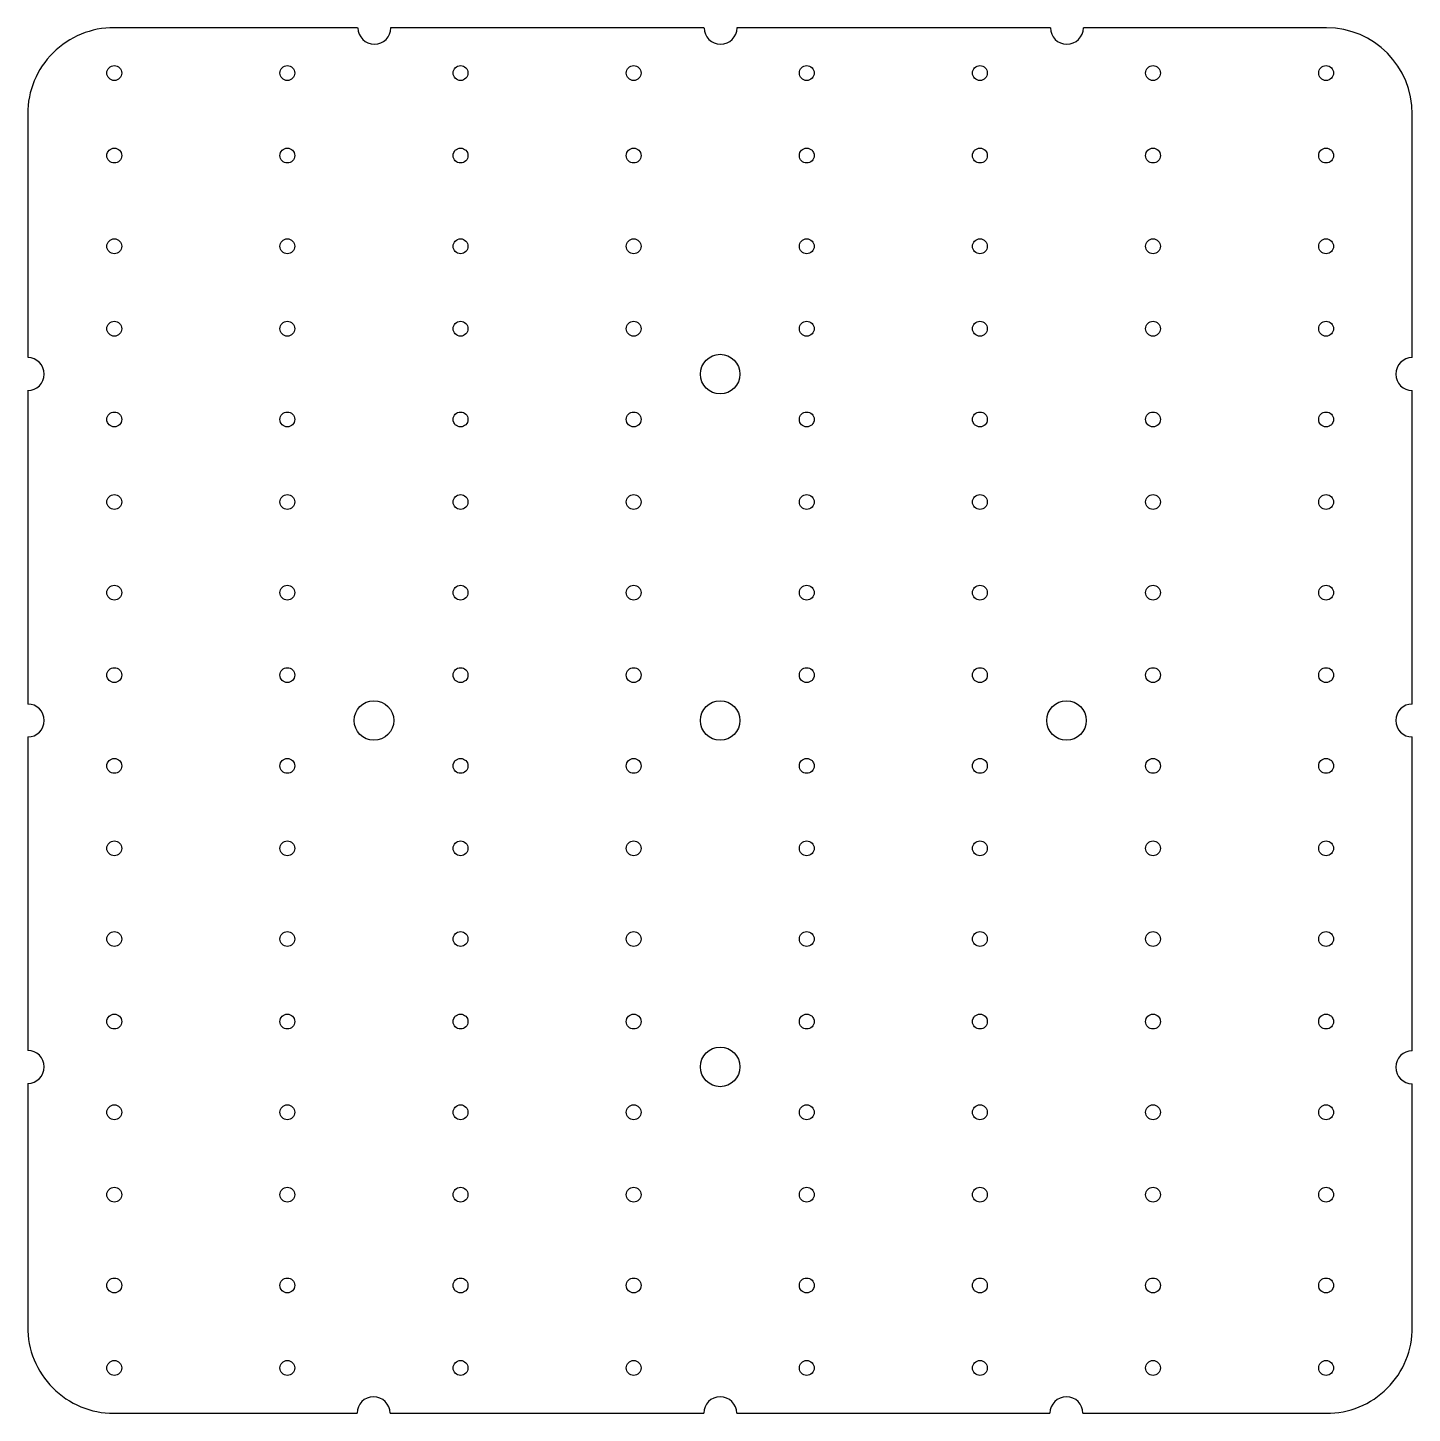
# Model space of a CAD drawing. Header units: millimetres. Extents: x -22 to 62, y 0 to 84.
import ezdxf

# ---------------------------------------------------------------- set-up
doc = ezdxf.new("R2010")
doc.units = ezdxf.units.MM

msp = doc.modelspace()

# ---------------------------------------------------------------- linework, layer by layer
for p, q in [((-1.975, 84), (-16.725, 84)), ((19.025, 84), (0.025, 84)), ((40.05, 84), (21.025, 84)), ((56.8, 84), (42.05, 84)), ((-21.975, 78.775), (-21.975, 64.025)), ((62, 64), (62, 78.75)), ((-21.975, 62.025), (-21.975, 43)), ((62, 43), (62, 62)), ((-21.975, 41), (-21.975, 22)), ((62, 21.975), (62, 41)), ((-21.975, 20), (-21.975, 5.25)), ((62, 5.225), (62, 19.975)), ((-16.75, 0), (-2, 0)), ((0, 0), (19.025, 0)), ((21.025, 0), (40.025, 0)), ((42.025, 0), (56.775, 0))]:
    msp.add_line(p, q)
for centre, radius in [((-16.725, 81.25), 0.45), ((-6.225, 81.25), 0.45), ((4.275, 81.25), 0.45), ((14.775, 81.25), 0.45), ((25.275, 81.25), 0.45), ((35.775, 81.25), 0.45), ((46.275, 81.25), 0.45), ((56.775, 81.25), 0.45), ((-16.725, 76.25), 0.45), ((-6.225, 76.25), 0.45), ((4.275, 76.25), 0.45), ((14.775, 76.25), 0.45), ((25.275, 76.25), 0.45), ((35.775, 76.25), 0.45), ((46.275, 76.25), 0.45), ((56.775, 76.25), 0.45), ((-16.725, 70.75), 0.45), ((-6.225, 70.75), 0.45), ((4.275, 70.75), 0.45), ((14.775, 70.75), 0.45), ((25.275, 70.75), 0.45), ((35.775, 70.75), 0.45), ((46.275, 70.75), 0.45), ((56.775, 70.75), 0.45), ((-16.725, 65.75), 0.45), ((-6.225, 65.75), 0.45), ((4.275, 65.75), 0.45), ((14.775, 65.75), 0.45), ((25.275, 65.75), 0.45), ((35.775, 65.75), 0.45), ((46.275, 65.75), 0.45), ((56.775, 65.75), 0.45), ((20.025, 63), 1.2), ((-16.725, 60.25), 0.45), ((-6.225, 60.25), 0.45), ((4.275, 60.25), 0.45), ((14.775, 60.25), 0.45), ((25.275, 60.25), 0.45), ((35.775, 60.25), 0.45), ((46.275, 60.25), 0.45), ((56.775, 60.25), 0.45), ((-16.725, 55.25), 0.45), ((-6.225, 55.25), 0.45), ((4.275, 55.25), 0.45), ((14.775, 55.25), 0.45), ((25.275, 55.25), 0.45), ((35.775, 55.25), 0.45), ((46.275, 55.25), 0.45), ((56.775, 55.25), 0.45), ((-16.725, 49.75), 0.45), ((-6.225, 49.75), 0.45), ((4.275, 49.75), 0.45), ((14.775, 49.75), 0.45), ((25.275, 49.75), 0.45), ((35.775, 49.75), 0.45), ((46.275, 49.75), 0.45), ((56.775, 49.75), 0.45), ((-16.725, 44.75), 0.45), ((-6.225, 44.75), 0.45), ((4.275, 44.75), 0.45), ((14.775, 44.75), 0.45), ((25.275, 44.75), 0.45), ((35.775, 44.75), 0.45), ((46.275, 44.75), 0.45), ((56.775, 44.75), 0.45), ((-0.975, 42), 1.2), ((20.025, 42), 1.2), ((41.025, 42), 1.2), ((-16.725, 39.25), 0.45), ((-6.225, 39.25), 0.45), ((4.275, 39.25), 0.45), ((14.775, 39.25), 0.45), ((25.275, 39.25), 0.45), ((35.775, 39.25), 0.45), ((46.275, 39.25), 0.45), ((56.775, 39.25), 0.45), ((-16.725, 34.25), 0.45), ((-6.225, 34.25), 0.45), ((4.275, 34.25), 0.45), ((14.775, 34.25), 0.45), ((25.275, 34.25), 0.45), ((35.775, 34.25), 0.45), ((46.275, 34.25), 0.45), ((56.775, 34.25), 0.45), ((-16.725, 28.75), 0.45), ((-6.225, 28.75), 0.45), ((4.275, 28.75), 0.45), ((14.775, 28.75), 0.45), ((25.275, 28.75), 0.45), ((35.775, 28.75), 0.45), ((46.275, 28.75), 0.45), ((56.775, 28.75), 0.45), ((-16.725, 23.75), 0.45), ((-6.225, 23.75), 0.45), ((4.275, 23.75), 0.45), ((14.775, 23.75), 0.45), ((25.275, 23.75), 0.45), ((35.775, 23.75), 0.45), ((46.275, 23.75), 0.45), ((56.775, 23.75), 0.45), ((20.025, 21), 1.2), ((-16.725, 18.25), 0.45), ((-6.225, 18.25), 0.45), ((4.275, 18.25), 0.45), ((14.775, 18.25), 0.45), ((25.275, 18.25), 0.45), ((35.775, 18.25), 0.45), ((46.275, 18.25), 0.45), ((56.775, 18.25), 0.45), ((-16.725, 13.25), 0.45), ((-6.225, 13.25), 0.45), ((4.275, 13.25), 0.45), ((14.775, 13.25), 0.45), ((25.275, 13.25), 0.45), ((35.775, 13.25), 0.45), ((46.275, 13.25), 0.45), ((56.775, 13.25), 0.45), ((-16.725, 7.75), 0.45), ((-6.225, 7.75), 0.45), ((4.275, 7.75), 0.45), ((14.775, 7.75), 0.45), ((25.275, 7.75), 0.45), ((35.775, 7.75), 0.45), ((46.275, 7.75), 0.45), ((56.775, 7.75), 0.45), ((-16.725, 2.75), 0.45), ((-6.225, 2.75), 0.45), ((4.275, 2.75), 0.45), ((14.775, 2.75), 0.45), ((25.275, 2.75), 0.45), ((35.775, 2.75), 0.45), ((46.275, 2.75), 0.45), ((56.775, 2.75), 0.45)]:
    msp.add_circle(centre, radius)
for centre, radius, start, end in [((-16.75, 78.775), 5.225, 89.73039, 179.99612), ((-0.95, 84), 1, 180, 0), ((20.05, 84), 1, 180, 0), ((41.05, 84), 1, 180, 0), ((56.775, 78.775), 5.226, 359.73087, 89.72085), ((-21.975, 63), 1, 270, 90), ((62, 63), 1, 90, 270), ((-21.975, 42), 1, 270, 90), ((62, 42), 1, 90, 270), ((-21.975, 21), 1, 270, 90), ((62, 20.975), 1, 90, 270), ((-16.75, 5.225), 5.225, 179.73039, 269.99612), ((56.817, 5.183), 5.183, 269.53764, 0.46236), ((-1, 0), 1, 0, 180), ((20.025, 0), 1, 0, 180), ((41.025, 0), 1, 0, 180)]:
    msp.add_arc(centre, radius, start, end)

doc.saveas('drawing.dxf')
